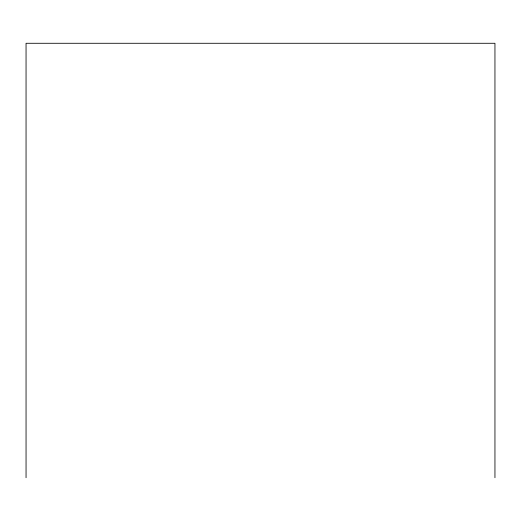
<?xml version="1.0" encoding="UTF-8"?>
<svg xmlns="http://www.w3.org/2000/svg" width="521" height="521" viewBox="0 0 521 521"><rect width="100%" height="100%" fill="white"/><g stroke="black" fill="none" stroke-linecap="round" stroke-linejoin="round"><path stroke-width="0.78" d="M494.95 477.718L494.95 43.282L26.05 43.282L26.05 477.718"/></g></svg>
